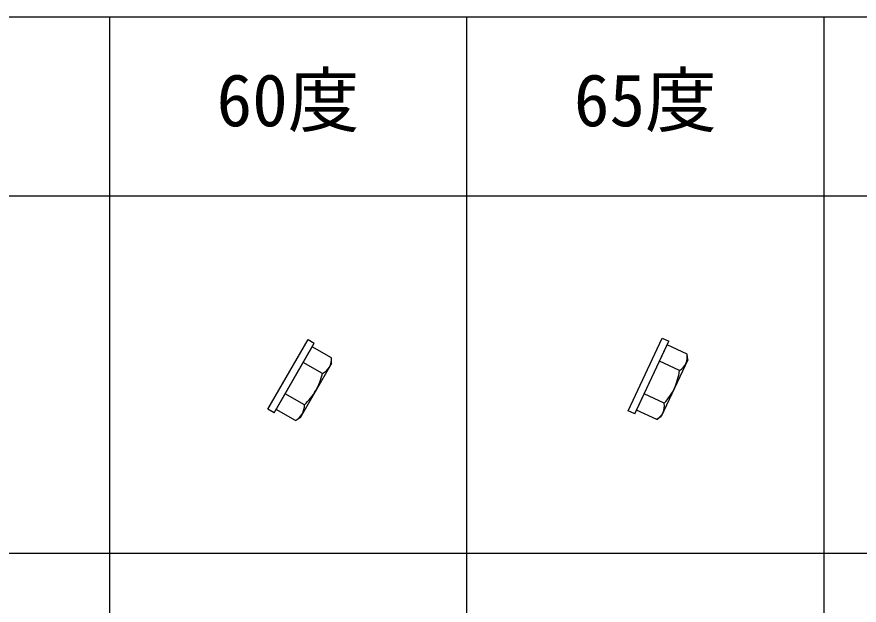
# Model space of a CAD drawing. Units: millimetres, scale not verified. Extents: x -390 to 390, y -260 to 278.
# Drawn here: x 99.6 to 193.9, y 194.2 to 260 of the extents above; entities that cross this region are included whole.
import ezdxf
from ezdxf.enums import TextEntityAlignment as Align

# ---------------------------------------------------------------- set-up
doc = ezdxf.new("R2010")
doc.units = ezdxf.units.MM
doc.header["$LTSCALE"] = 2
for name, color, linetype in [('0-0', 3, 'Continuous'), ('F-0', 4, 'Continuous'), ('F-E', 6, 'Continuous')]:
    doc.layers.add(name, color=color, linetype=linetype)
doc.styles.add('ＭＳ ゴシック', font='')
doc.styles.get('ＭＳ ゴシック').set_extended_font_data('MS Gothic')

msp = doc.modelspace()

# ---------------------------------------------------------------- linework, layer by layer
at = {"layer": '0-0'}
for p, q in [((128.443, 215.703), (132.943, 223.497)), ((168.823, 215.584), (172.627, 223.74)), ((128.672, 216.1), (132.714, 223.1)), ((134.868, 221.856), (132.714, 223.1)), ((169.017, 215.999), (172.433, 223.325)), ((174.688, 222.274), (172.433, 223.325)), ((134.868, 221.231), (134.868, 221.856)), ((174.742, 221.651), (171.784, 215.306)), ((174.742, 221.651), (174.688, 222.274)), ((134.868, 221.231), (131.368, 215.169)), ((133.857, 220.106), (131.703, 221.35)), ((173.833, 220.442), (171.579, 221.493)), ((131.837, 216.606), (129.682, 217.85)), ((172.126, 216.779), (169.871, 217.83)), ((128.443, 215.703), (127.75, 216.103)), ((130.826, 214.856), (128.672, 216.1)), ((171.272, 214.948), (169.017, 215.999)), ((131.368, 215.169), (130.826, 214.856)), ((168.823, 215.584), (168.098, 215.922)), ((171.784, 215.306), (171.272, 214.948))]:
    msp.add_line(p, q, dxfattribs=at)
for points in [[(127.75, 216.103), (132.25, 223.897), (132.943, 223.497)], [(168.098, 215.922), (171.902, 224.078), (172.627, 223.74)]]:
    msp.add_lwpolyline(points, dxfattribs=at)
for centre, radius, start, end in [((132.851, 221.773), 2.018, 332.025, 2.383), ((172.686, 222.014), 2.018, 337.025, 7.383), ((132.924, 221.892), 2.015, 297.59, 328.039), ((172.748, 222.14), 2.015, 302.59, 333.039), ((126.838, 221.733), 7.205, 330.641, 346.956), ((166.699, 221.45), 7.205, 335.641, 351.956), ((126.918, 221.873), 7.206, 313.045, 329.359), ((166.767, 221.597), 7.206, 318.045, 334.359), ((129.823, 216.522), 2.015, 331.965, 2.409), ((170.127, 216.519), 2.015, 336.965, 7.409), ((129.889, 216.647), 2.021, 297.642, 327.958), ((170.182, 216.65), 2.021, 302.642, 332.958)]:
    msp.add_arc(centre, radius, start, end, dxfattribs=at)
at = {"layer": 'F-0'}
for p, q in [((110, 260), (110, -260)), ((150, 260), (150, -260)), ((190, 260), (190, -260)), ((-370, 200), (390, 200))]:
    msp.add_line(p, q, dxfattribs=at)
at = {"layer": 'F-E'}
for p, q in [((-390, 260), (390, 260)), ((-390, 240), (390, 240))]:
    msp.add_line(p, q, dxfattribs=at)

# ---------------------------------------------------------------- texts
at = {"layer": 'F-0', "color": 7, "style": 'ＭＳ ゴシック'}
for s, p in [('60度', (122, 246)), ('65度', (162, 246))]:
    msp.add_text(s, height=5.865, dxfattribs=at).set_placement(p, align=Align.BOTTOM_LEFT)

doc.saveas('drawing.dxf')
